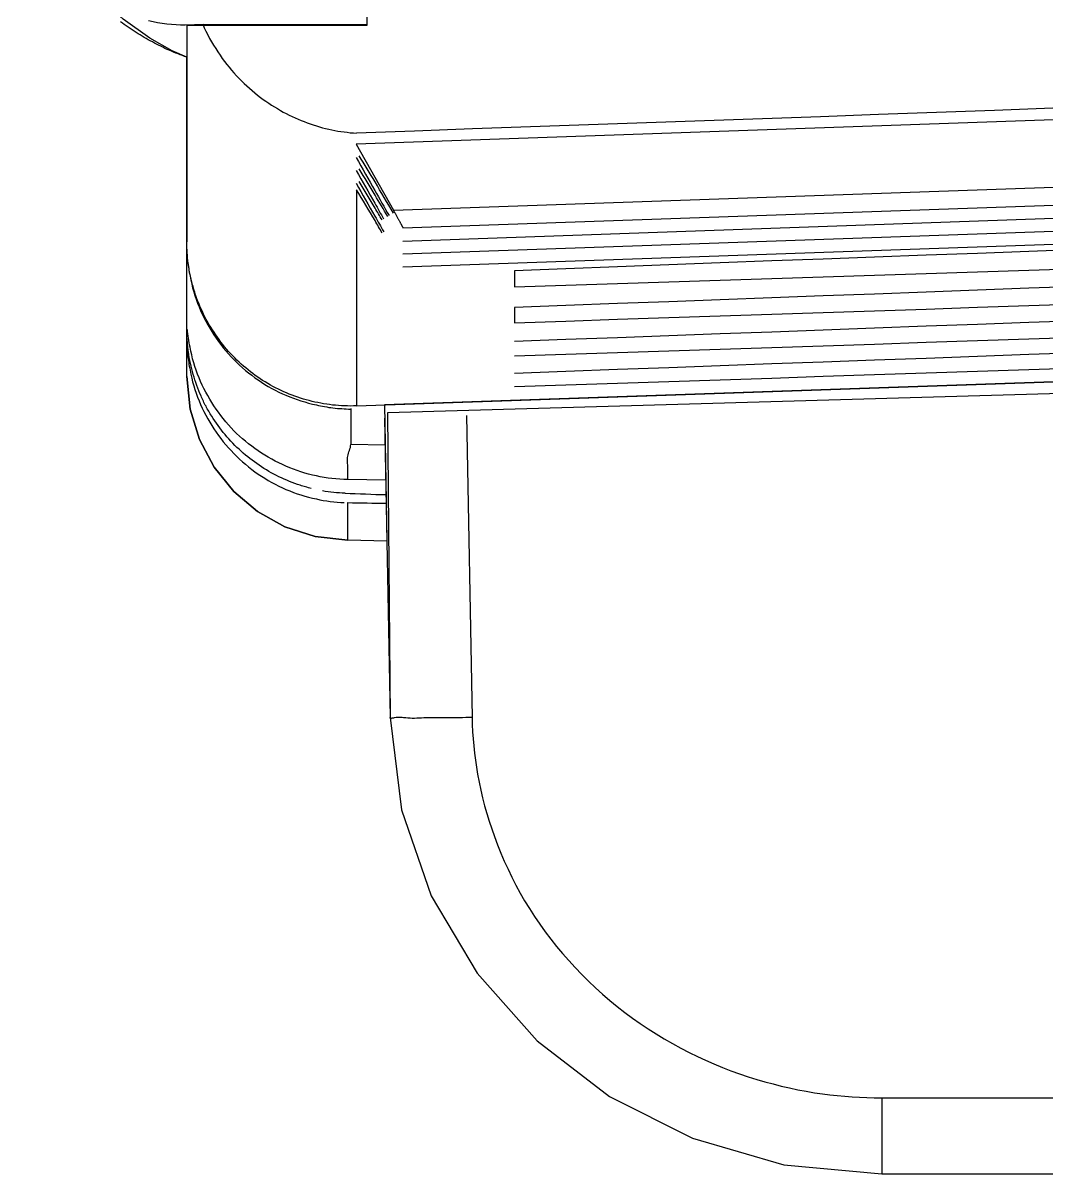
# Model space of a CAD drawing. Header units: metres. Extents: x 0 to 2830, y 0 to 842.
# Drawn here: x 1675.39 to 1689.57, y 406.64 to 422.56 of the extents above; entities that cross this region are included whole.
import ezdxf

# ---------------------------------------------------------------- set-up
doc = ezdxf.new("R2010")
doc.units = ezdxf.units.M
doc.layers.add('SCHEMATICS', color=7, linetype='Continuous')

msp = doc.modelspace()

# ---------------------------------------------------------------- linework, layer by layer
at = {"layer": 'SCHEMATICS', "color": 7}
for p, q in [((1680.154, 422.532), (1680.154, 431.409)), ((1677.888, 422.545), (1677.637, 422.532)), ((1677.653, 422.532), (1680.154, 422.532)), ((1677.659, 422.532), (1677.659, 419.535)), ((1677.888, 422.545), (1680.154, 422.545)), ((1677.659, 417.674), (1677.659, 422.091)), ((1699.28, 421.56), (1680.005, 420.886)), ((1680.005, 420.886), (1680.52, 419.972)), ((1680.52, 419.972), (1698.747, 420.612)), ((1680.649, 419.73), (1698.613, 420.355)), ((1680.008, 420.257), (1680.008, 417.265)), ((1680.649, 419.546), (1698.613, 420.176)), ((1680.649, 419.367), (1698.613, 419.995)), ((1680.649, 419.191), (1698.613, 419.817)), ((1682.195, 419.136), (1682.195, 418.912)), ((1682.195, 418.627), (1682.195, 418.415)), ((1680.008, 417.265), (1698.748, 417.91)), ((1698.064, 417.886), (1680.396, 417.278)), ((1698.021, 417.669), (1680.438, 417.171)), ((1679.928, 417.227), (1679.928, 416.732)), ((1680.396, 417.278), (1680.426, 415.416)), ((1680.438, 417.171), (1680.475, 412.953)), ((1680.397, 417.094), (1680.475, 412.953)), ((1681.531, 417.13), (1681.608, 412.953)), ((1680.406, 416.72), (1679.928, 416.732)), ((1680.415, 416.238), (1679.887, 416.246)), ((1679.887, 415.405), (1679.887, 415.927)), ((1680.43, 415.391), (1679.887, 415.405)), ((1680.43, 415.391), (1679.887, 415.405)), ((1680.426, 415.416), (1680.43, 415.391)), ((1687.277, 407.69), (1691.177, 407.69)), ((1687.277, 407.69), (1687.277, 406.636)), ((1687.277, 406.636), (1691.177, 406.636)), ((1687.277, 406.636), (1691.177, 406.636))]:
    msp.add_line(p, q, dxfattribs=at)
for points in [[(1677.659, 422.091), (1677.456, 422.178), (1677.149, 422.354), (1676.778, 422.618), (1676.385, 422.971), (1676.008, 423.415), (1675.69, 423.951), (1675.471, 424.579), (1675.392, 425.3)], [(1676.956, 422.434), (1676.929, 422.451), (1676.902, 422.469), (1676.874, 422.488), (1676.847, 422.506), (1676.821, 422.525), (1676.794, 422.544), (1676.767, 422.563), (1676.741, 422.582)], [(1677.637, 422.532), (1677.574, 422.533), (1677.51, 422.536), (1677.446, 422.541), (1677.382, 422.548), (1677.318, 422.556), (1677.255, 422.567), (1677.192, 422.58), (1677.129, 422.594)], [(1677.182, 422.301), (1677.153, 422.317), (1677.125, 422.332), (1677.096, 422.348), (1677.068, 422.364), (1677.04, 422.381), (1677.012, 422.398), (1676.984, 422.416), (1676.956, 422.434)], [(1677.886, 422.532), (1677.888, 422.528), (1677.89, 422.523), (1677.891, 422.519), (1677.893, 422.515), (1677.895, 422.511), (1677.896, 422.507), (1677.898, 422.503), (1677.899, 422.499)], [(1677.899, 422.499), (1677.923, 422.449), (1677.948, 422.4), (1677.974, 422.351), (1678.002, 422.303), (1678.03, 422.256), (1678.059, 422.209), (1678.088, 422.163), (1678.119, 422.117)], [(1677.416, 422.186), (1677.386, 422.199), (1677.356, 422.213), (1677.327, 422.227), (1677.298, 422.241), (1677.268, 422.255), (1677.239, 422.27), (1677.211, 422.285), (1677.182, 422.301)], [(1677.659, 422.091), (1677.629, 422.102), (1677.598, 422.113), (1677.568, 422.124), (1677.538, 422.135), (1677.507, 422.147), (1677.477, 422.16), (1677.446, 422.172), (1677.416, 422.186)], [(1678.119, 422.117), (1678.149, 422.074), (1678.18, 422.032), (1678.212, 421.991), (1678.244, 421.951), (1678.278, 421.911), (1678.312, 421.872), (1678.348, 421.834), (1678.384, 421.796)], [(1678.384, 421.796), (1678.418, 421.762), (1678.453, 421.728), (1678.489, 421.694), (1678.525, 421.661), (1678.562, 421.629), (1678.6, 421.597), (1678.639, 421.566), (1678.678, 421.535)], [(1678.678, 421.535), (1678.716, 421.507), (1678.754, 421.48), (1678.793, 421.454), (1678.832, 421.428), (1678.872, 421.403), (1678.913, 421.379), (1678.954, 421.355), (1678.995, 421.331)], [(1692.855, 421.498), (1692.052, 421.469), (1691.25, 421.44), (1690.447, 421.412), (1689.644, 421.383), (1688.84, 421.354), (1688.037, 421.325), (1687.234, 421.296), (1686.43, 421.267)], [(1678.995, 421.331), (1679.035, 421.31), (1679.075, 421.289), (1679.116, 421.27), (1679.157, 421.251), (1679.199, 421.233), (1679.24, 421.215), (1679.282, 421.199), (1679.324, 421.183)], [(1679.324, 421.183), (1679.367, 421.168), (1679.409, 421.153), (1679.452, 421.14), (1679.494, 421.127), (1679.537, 421.115), (1679.58, 421.105), (1679.623, 421.094), (1679.666, 421.085)], [(1686.43, 421.267), (1685.628, 421.239), (1684.825, 421.21), (1684.022, 421.182), (1683.219, 421.154), (1682.416, 421.126), (1681.614, 421.097), (1680.811, 421.069), (1680.008, 421.04)], [(1679.666, 421.085), (1679.708, 421.077), (1679.75, 421.069), (1679.793, 421.062), (1679.836, 421.056), (1679.879, 421.051), (1679.922, 421.046), (1679.965, 421.043), (1680.008, 421.04)], [(1680.005, 420.703), (1680.037, 420.645), (1680.069, 420.588), (1680.101, 420.531), (1680.134, 420.474), (1680.166, 420.417), (1680.198, 420.36), (1680.23, 420.303), (1680.262, 420.246)], [(1680.265, 420.365), (1680.237, 420.41), (1680.21, 420.455), (1680.182, 420.5), (1680.155, 420.545), (1680.128, 420.59), (1680.101, 420.636), (1680.074, 420.681), (1680.047, 420.727)], [(1680.005, 420.523), (1680.037, 420.466), (1680.069, 420.409), (1680.101, 420.353), (1680.134, 420.296), (1680.166, 420.239), (1680.198, 420.183), (1680.23, 420.126), (1680.262, 420.069)], [(1680.265, 420.183), (1680.237, 420.228), (1680.21, 420.274), (1680.182, 420.319), (1680.155, 420.365), (1680.128, 420.41), (1680.101, 420.455), (1680.074, 420.501), (1680.047, 420.546)], [(1680.005, 420.345), (1680.037, 420.287), (1680.069, 420.23), (1680.101, 420.173), (1680.134, 420.116), (1680.166, 420.059), (1680.198, 420.003), (1680.23, 419.946), (1680.262, 419.89)], [(1680.265, 420.002), (1680.237, 420.048), (1680.21, 420.094), (1680.182, 420.14), (1680.155, 420.186), (1680.127, 420.232), (1680.1, 420.277), (1680.073, 420.323), (1680.047, 420.369)], [(1680.52, 419.933), (1680.488, 419.987), (1680.456, 420.041), (1680.424, 420.095), (1680.392, 420.149), (1680.36, 420.203), (1680.328, 420.257), (1680.297, 420.311), (1680.265, 420.365)], [(1680.265, 419.829), (1680.233, 419.882), (1680.2, 419.936), (1680.168, 419.989), (1680.136, 420.042), (1680.104, 420.096), (1680.072, 420.149), (1680.04, 420.203), (1680.008, 420.257)], [(1680.262, 420.246), (1680.286, 420.202), (1680.311, 420.158), (1680.335, 420.115), (1680.36, 420.071), (1680.385, 420.028), (1680.409, 419.985), (1680.434, 419.941), (1680.458, 419.898)], [(1680.44, 419.886), (1680.419, 419.923), (1680.397, 419.96), (1680.375, 419.997), (1680.353, 420.034), (1680.331, 420.071), (1680.309, 420.108), (1680.287, 420.146), (1680.265, 420.183)], [(1680.262, 420.069), (1680.277, 420.042), (1680.292, 420.015), (1680.306, 419.988), (1680.321, 419.961), (1680.337, 419.934), (1680.352, 419.908), (1680.367, 419.881), (1680.383, 419.855)], [(1680.262, 419.89), (1680.278, 419.863), (1680.293, 419.836), (1680.309, 419.809), (1680.324, 419.782), (1680.339, 419.755), (1680.354, 419.729), (1680.369, 419.702), (1680.385, 419.676)], [(1680.361, 419.84), (1680.349, 419.86), (1680.337, 419.881), (1680.325, 419.901), (1680.313, 419.922), (1680.301, 419.942), (1680.289, 419.962), (1680.277, 419.982), (1680.265, 420.002)], [(1680.52, 419.972), (1680.525, 419.962), (1680.53, 419.953), (1680.536, 419.943), (1680.541, 419.933), (1680.547, 419.924), (1680.553, 419.914), (1680.558, 419.904), (1680.563, 419.894)], [(1680.563, 419.894), (1680.568, 419.885), (1680.572, 419.877), (1680.577, 419.868), (1680.581, 419.86), (1680.586, 419.852), (1680.59, 419.844), (1680.595, 419.836), (1680.599, 419.829)], [(1680.364, 419.659), (1680.351, 419.68), (1680.339, 419.701), (1680.326, 419.722), (1680.314, 419.744), (1680.301, 419.765), (1680.289, 419.786), (1680.277, 419.808), (1680.265, 419.829)], [(1680.599, 419.829), (1680.603, 419.822), (1680.606, 419.814), (1680.61, 419.807), (1680.613, 419.8), (1680.617, 419.793), (1680.62, 419.786), (1680.624, 419.78), (1680.627, 419.774)], [(1680.627, 419.774), (1680.629, 419.771), (1680.63, 419.767), (1680.632, 419.764), (1680.634, 419.76), (1680.637, 419.757), (1680.639, 419.752), (1680.641, 419.748), (1680.644, 419.743)], [(1680.644, 419.743), (1680.645, 419.74), (1680.647, 419.738), (1680.648, 419.736), (1680.649, 419.734), (1680.65, 419.732), (1680.65, 419.731), (1680.65, 419.73), (1680.649, 419.73)], [(1693.588, 419.562), (1692.876, 419.536), (1692.163, 419.509), (1691.451, 419.483), (1690.739, 419.456), (1690.027, 419.43), (1689.315, 419.403), (1688.603, 419.376), (1687.891, 419.349)], [(1677.684, 419.203), (1677.679, 419.239), (1677.675, 419.276), (1677.671, 419.312), (1677.667, 419.349), (1677.665, 419.386), (1677.663, 419.422), (1677.661, 419.459), (1677.661, 419.496)], [(1677.67, 419.274), (1677.673, 419.247), (1677.677, 419.22), (1677.681, 419.192), (1677.685, 419.165), (1677.689, 419.138), (1677.694, 419.112), (1677.699, 419.085), (1677.704, 419.059)], [(1687.891, 419.349), (1687.179, 419.323), (1686.467, 419.297), (1685.755, 419.271), (1685.043, 419.244), (1684.331, 419.217), (1683.619, 419.19), (1682.907, 419.163), (1682.195, 419.136)], [(1687.891, 419.097), (1688.603, 419.12), (1689.315, 419.144), (1690.027, 419.167), (1690.739, 419.19), (1691.451, 419.214), (1692.163, 419.237), (1692.876, 419.261), (1693.588, 419.285)], [(1677.713, 419.041), (1677.709, 419.061), (1677.705, 419.081), (1677.701, 419.101), (1677.697, 419.122), (1677.693, 419.142), (1677.69, 419.163), (1677.687, 419.183), (1677.684, 419.203)], [(1677.704, 419.059), (1677.715, 419.004), (1677.727, 418.95), (1677.74, 418.897), (1677.755, 418.844), (1677.771, 418.792), (1677.789, 418.74), (1677.808, 418.688), (1677.828, 418.637)], [(1682.195, 418.912), (1682.907, 418.935), (1683.619, 418.959), (1684.331, 418.982), (1685.043, 419.005), (1685.755, 419.028), (1686.467, 419.051), (1687.179, 419.074), (1687.891, 419.097)], [(1677.757, 418.878), (1677.751, 418.899), (1677.745, 418.919), (1677.739, 418.94), (1677.734, 418.96), (1677.728, 418.981), (1677.723, 419.001), (1677.718, 419.021), (1677.713, 419.041)], [(1693.588, 419.052), (1692.876, 419.025), (1692.163, 418.999), (1691.451, 418.972), (1690.739, 418.946), (1690.027, 418.919), (1689.315, 418.893), (1688.603, 418.866), (1687.891, 418.84)], [(1677.875, 418.573), (1677.857, 418.61), (1677.84, 418.647), (1677.824, 418.685), (1677.809, 418.723), (1677.794, 418.761), (1677.781, 418.8), (1677.768, 418.839), (1677.757, 418.878)], [(1687.891, 418.84), (1687.179, 418.813), (1686.467, 418.787), (1685.755, 418.76), (1685.043, 418.734), (1684.331, 418.707), (1683.619, 418.681), (1682.907, 418.654), (1682.195, 418.627)], [(1687.891, 418.605), (1688.603, 418.629), (1689.315, 418.653), (1690.027, 418.677), (1690.739, 418.7), (1691.451, 418.724), (1692.163, 418.747), (1692.876, 418.771), (1693.588, 418.794)], [(1677.828, 418.637), (1677.85, 418.586), (1677.873, 418.536), (1677.897, 418.486), (1677.923, 418.436), (1677.949, 418.387), (1677.976, 418.34), (1678.005, 418.293), (1678.035, 418.247)], [(1682.195, 418.415), (1682.907, 418.439), (1683.619, 418.463), (1684.331, 418.487), (1685.043, 418.51), (1685.755, 418.534), (1686.467, 418.557), (1687.179, 418.581), (1687.891, 418.605)], [(1693.588, 418.576), (1692.876, 418.55), (1692.163, 418.523), (1691.451, 418.497), (1690.739, 418.47), (1690.027, 418.444), (1689.315, 418.417), (1688.603, 418.391), (1687.891, 418.366)], [(1678.036, 418.285), (1678.013, 418.319), (1677.991, 418.353), (1677.97, 418.389), (1677.949, 418.425), (1677.929, 418.461), (1677.91, 418.498), (1677.892, 418.535), (1677.875, 418.573)], [(1677.704, 418.078), (1677.697, 418.108), (1677.692, 418.139), (1677.686, 418.17), (1677.682, 418.201), (1677.678, 418.232), (1677.674, 418.263), (1677.671, 418.294), (1677.668, 418.324)], [(1678.237, 418.019), (1678.21, 418.05), (1678.183, 418.082), (1678.157, 418.115), (1678.132, 418.148), (1678.107, 418.182), (1678.083, 418.216), (1678.059, 418.25), (1678.036, 418.285)], [(1687.891, 418.366), (1687.179, 418.34), (1686.467, 418.313), (1685.755, 418.286), (1685.043, 418.26), (1684.331, 418.233), (1683.619, 418.207), (1682.907, 418.182), (1682.195, 418.156)], [(1687.891, 418.145), (1688.603, 418.168), (1689.315, 418.191), (1690.027, 418.215), (1690.739, 418.239), (1691.451, 418.262), (1692.163, 418.286), (1692.876, 418.311), (1693.588, 418.335)], [(1677.659, 418.195), (1677.659, 418.168), (1677.66, 418.14), (1677.661, 418.112), (1677.662, 418.084), (1677.664, 418.056), (1677.666, 418.028), (1677.668, 418.001), (1677.67, 417.973)], [(1677.681, 418.013), (1677.679, 418.032), (1677.677, 418.051), (1677.675, 418.07), (1677.673, 418.089), (1677.671, 418.109), (1677.669, 418.129), (1677.667, 418.148), (1677.665, 418.168)], [(1678.035, 418.247), (1678.065, 418.201), (1678.096, 418.157), (1678.129, 418.113), (1678.163, 418.07), (1678.198, 418.028), (1678.234, 417.987), (1678.271, 417.946), (1678.309, 417.907)], [(1682.195, 417.958), (1682.907, 417.982), (1683.619, 418.005), (1684.331, 418.028), (1685.043, 418.051), (1685.755, 418.075), (1686.467, 418.098), (1687.179, 418.121), (1687.891, 418.145)], [(1693.588, 418.132), (1692.876, 418.106), (1692.163, 418.08), (1691.451, 418.053), (1690.739, 418.027), (1690.027, 418.001), (1689.315, 417.974), (1688.603, 417.948), (1687.891, 417.921)], [(1677.67, 417.973), (1677.673, 417.946), (1677.677, 417.92), (1677.681, 417.893), (1677.685, 417.866), (1677.689, 417.839), (1677.694, 417.813), (1677.699, 417.786), (1677.704, 417.76)], [(1677.749, 417.7), (1677.738, 417.739), (1677.727, 417.777), (1677.718, 417.816), (1677.709, 417.855), (1677.701, 417.895), (1677.693, 417.934), (1677.687, 417.973), (1677.681, 418.013)], [(1677.828, 417.654), (1677.808, 417.705), (1677.789, 417.758), (1677.771, 417.81), (1677.755, 417.863), (1677.74, 417.916), (1677.727, 417.97), (1677.715, 418.024), (1677.704, 418.078)], [(1678.476, 417.79), (1678.444, 417.817), (1678.413, 417.844), (1678.383, 417.872), (1678.353, 417.9), (1678.323, 417.928), (1678.294, 417.958), (1678.265, 417.988), (1678.237, 418.019)], [(1678.309, 417.907), (1678.349, 417.868), (1678.389, 417.83), (1678.43, 417.793), (1678.472, 417.757), (1678.515, 417.722), (1678.559, 417.688), (1678.603, 417.655), (1678.648, 417.624)], [(1678.744, 417.596), (1678.709, 417.618), (1678.674, 417.64), (1678.64, 417.664), (1678.606, 417.687), (1678.573, 417.712), (1678.54, 417.737), (1678.508, 417.763), (1678.476, 417.79)], [(1687.891, 417.921), (1687.179, 417.896), (1686.467, 417.87), (1685.755, 417.845), (1685.043, 417.819), (1684.331, 417.793), (1683.619, 417.767), (1682.907, 417.741), (1682.195, 417.714)], [(1687.891, 417.722), (1688.603, 417.746), (1689.315, 417.77), (1690.027, 417.794), (1690.739, 417.818), (1691.451, 417.842), (1692.163, 417.866), (1692.876, 417.89), (1693.588, 417.913)], [(1679.887, 415.405), (1679.437, 415.457), (1679.018, 415.592), (1678.639, 415.804), (1678.31, 416.081), (1678.038, 416.416), (1677.834, 416.799), (1677.704, 417.221), (1677.659, 417.674)], [(1677.659, 417.674), (1677.704, 417.221), (1677.834, 416.799), (1678.038, 416.416), (1678.31, 416.081), (1678.639, 415.804), (1679.018, 415.592), (1679.437, 415.457), (1679.887, 415.405)], [(1677.704, 417.76), (1677.715, 417.705), (1677.727, 417.651), (1677.74, 417.597), (1677.755, 417.544), (1677.771, 417.491), (1677.789, 417.439), (1677.808, 417.386), (1677.828, 417.334)], [(1677.856, 417.402), (1677.84, 417.438), (1677.825, 417.475), (1677.811, 417.512), (1677.797, 417.549), (1677.784, 417.587), (1677.772, 417.624), (1677.76, 417.662), (1677.749, 417.7)], [(1678.035, 417.266), (1678.005, 417.312), (1677.976, 417.36), (1677.949, 417.407), (1677.923, 417.456), (1677.897, 417.505), (1677.873, 417.554), (1677.85, 417.604), (1677.828, 417.654)], [(1678.648, 417.624), (1678.694, 417.593), (1678.74, 417.563), (1678.787, 417.534), (1678.835, 417.507), (1678.883, 417.481), (1678.932, 417.457), (1678.982, 417.434), (1679.032, 417.413)], [(1682.195, 417.533), (1682.907, 417.556), (1683.619, 417.579), (1684.331, 417.603), (1685.043, 417.627), (1685.755, 417.651), (1686.467, 417.675), (1687.179, 417.698), (1687.891, 417.722)], [(1679.039, 417.445), (1679.001, 417.461), (1678.963, 417.478), (1678.926, 417.496), (1678.889, 417.515), (1678.852, 417.534), (1678.816, 417.554), (1678.78, 417.575), (1678.744, 417.596)], [(1677.828, 417.334), (1677.85, 417.284), (1677.873, 417.235), (1677.897, 417.186), (1677.923, 417.137), (1677.949, 417.088), (1677.976, 417.041), (1678.005, 416.994), (1678.035, 416.947)], [(1677.925, 417.26), (1677.915, 417.277), (1677.906, 417.294), (1677.897, 417.312), (1677.889, 417.33), (1677.88, 417.349), (1677.872, 417.367), (1677.864, 417.384), (1677.856, 417.402)], [(1679.032, 417.413), (1679.083, 417.392), (1679.135, 417.372), (1679.187, 417.354), (1679.239, 417.336), (1679.292, 417.319), (1679.345, 417.304), (1679.398, 417.29), (1679.452, 417.278)], [(1679.353, 417.339), (1679.313, 417.349), (1679.273, 417.36), (1679.233, 417.372), (1679.194, 417.385), (1679.155, 417.399), (1679.116, 417.414), (1679.077, 417.429), (1679.039, 417.445)], [(1679.678, 417.277), (1679.636, 417.282), (1679.595, 417.288), (1679.553, 417.294), (1679.513, 417.302), (1679.472, 417.31), (1679.432, 417.318), (1679.392, 417.328), (1679.353, 417.339)], [(1678.004, 417.123), (1677.993, 417.14), (1677.983, 417.156), (1677.972, 417.173), (1677.962, 417.19), (1677.953, 417.207), (1677.943, 417.224), (1677.934, 417.242), (1677.925, 417.26)], [(1678.309, 416.922), (1678.271, 416.962), (1678.234, 417.004), (1678.198, 417.046), (1678.163, 417.089), (1678.129, 417.132), (1678.096, 417.176), (1678.065, 417.221), (1678.035, 417.266)], [(1679.452, 417.278), (1679.481, 417.272), (1679.51, 417.265), (1679.538, 417.26), (1679.567, 417.255), (1679.596, 417.25), (1679.624, 417.245), (1679.653, 417.241), (1679.681, 417.237)], [(1680.008, 417.265), (1679.966, 417.264), (1679.924, 417.263), (1679.883, 417.264), (1679.841, 417.265), (1679.8, 417.267), (1679.759, 417.269), (1679.718, 417.273), (1679.678, 417.277)], [(1679.681, 417.237), (1679.712, 417.234), (1679.743, 417.231), (1679.774, 417.229), (1679.805, 417.227), (1679.836, 417.225), (1679.866, 417.223), (1679.897, 417.222), (1679.928, 417.222)], [(1678.189, 416.867), (1678.164, 416.897), (1678.139, 416.928), (1678.115, 416.96), (1678.092, 416.992), (1678.069, 417.024), (1678.047, 417.057), (1678.025, 417.09), (1678.004, 417.123)], [(1678.035, 416.947), (1678.065, 416.901), (1678.096, 416.856), (1678.129, 416.812), (1678.163, 416.769), (1678.198, 416.727), (1678.234, 416.686), (1678.271, 416.646), (1678.309, 416.608)], [(1678.411, 416.637), (1678.382, 416.664), (1678.353, 416.691), (1678.324, 416.719), (1678.296, 416.748), (1678.269, 416.777), (1678.242, 416.807), (1678.215, 416.837), (1678.189, 416.867)], [(1678.648, 416.643), (1678.603, 416.675), (1678.559, 416.707), (1678.515, 416.74), (1678.472, 416.775), (1678.43, 416.81), (1678.389, 416.846), (1678.349, 416.884), (1678.309, 416.922)], [(1679.887, 416.568), (1679.891, 416.589), (1679.897, 416.609), (1679.904, 416.629), (1679.911, 416.65), (1679.917, 416.67), (1679.923, 416.69), (1679.927, 416.711), (1679.928, 416.732)], [(1678.309, 416.608), (1678.349, 416.569), (1678.389, 416.53), (1678.43, 416.493), (1678.472, 416.457), (1678.515, 416.422), (1678.559, 416.387), (1678.603, 416.354), (1678.648, 416.322)], [(1678.661, 416.444), (1678.628, 416.466), (1678.596, 416.489), (1678.564, 416.512), (1678.533, 416.536), (1678.502, 416.56), (1678.471, 416.585), (1678.441, 416.611), (1678.411, 416.637)], [(1679.032, 416.43), (1678.982, 416.452), (1678.932, 416.476), (1678.883, 416.501), (1678.835, 416.527), (1678.787, 416.554), (1678.74, 416.583), (1678.694, 416.612), (1678.648, 416.643)], [(1679.887, 416.408), (1679.887, 416.428), (1679.886, 416.448), (1679.885, 416.469), (1679.884, 416.489), (1679.883, 416.51), (1679.883, 416.53), (1679.884, 416.549), (1679.887, 416.568)], [(1678.934, 416.285), (1678.899, 416.303), (1678.864, 416.321), (1678.829, 416.34), (1678.795, 416.359), (1678.761, 416.379), (1678.727, 416.4), (1678.694, 416.421), (1678.661, 416.444)], [(1679.452, 416.296), (1679.398, 416.308), (1679.345, 416.321), (1679.292, 416.336), (1679.239, 416.352), (1679.187, 416.369), (1679.135, 416.388), (1679.083, 416.408), (1679.032, 416.43)], [(1679.887, 416.246), (1679.887, 416.266), (1679.888, 416.286), (1679.888, 416.306), (1679.889, 416.326), (1679.889, 416.346), (1679.889, 416.366), (1679.888, 416.387), (1679.887, 416.408)], [(1678.648, 416.322), (1678.694, 416.292), (1678.74, 416.263), (1678.787, 416.234), (1678.835, 416.207), (1678.883, 416.181), (1678.932, 416.155), (1678.982, 416.131), (1679.032, 416.109)], [(1679.229, 416.166), (1679.191, 416.179), (1679.153, 416.193), (1679.116, 416.207), (1679.079, 416.221), (1679.042, 416.236), (1679.005, 416.252), (1678.97, 416.268), (1678.934, 416.285)], [(1679.887, 416.246), (1679.833, 416.247), (1679.778, 416.25), (1679.723, 416.254), (1679.668, 416.26), (1679.614, 416.267), (1679.56, 416.275), (1679.506, 416.285), (1679.452, 416.296)], [(1679.032, 416.109), (1679.083, 416.088), (1679.135, 416.068), (1679.187, 416.05), (1679.239, 416.033), (1679.292, 416.017), (1679.345, 416.002), (1679.398, 415.989), (1679.452, 415.977)], [(1679.381, 416.123), (1679.361, 416.128), (1679.342, 416.133), (1679.322, 416.139), (1679.303, 416.144), (1679.284, 416.15), (1679.266, 416.156), (1679.247, 416.161), (1679.229, 416.166)], [(1679.849, 416.057), (1679.81, 416.058), (1679.771, 416.06), (1679.732, 416.063), (1679.692, 416.066), (1679.653, 416.07), (1679.614, 416.075), (1679.575, 416.081), (1679.535, 416.088)], [(1679.849, 416.057), (1679.92, 416.054), (1679.991, 416.051), (1680.062, 416.048), (1680.133, 416.046), (1680.204, 416.044), (1680.275, 416.041), (1680.347, 416.039), (1680.418, 416.037)], [(1679.452, 415.977), (1679.5, 415.967), (1679.548, 415.958), (1679.596, 415.951), (1679.644, 415.944), (1679.693, 415.938), (1679.742, 415.934), (1679.791, 415.93), (1679.839, 415.927)], [(1679.887, 415.927), (1679.954, 415.925), (1680.021, 415.924), (1680.088, 415.923), (1680.154, 415.922), (1680.221, 415.921), (1680.288, 415.92), (1680.355, 415.919), (1680.422, 415.917)], [(1680.475, 412.953), (1680.633, 411.675), (1681.043, 410.486), (1681.676, 409.413), (1682.508, 408.479), (1683.511, 407.71), (1684.658, 407.13), (1685.922, 406.763), (1687.277, 406.636)], [(1680.475, 412.953), (1680.633, 411.675), (1681.043, 410.486), (1681.676, 409.413), (1682.508, 408.479), (1683.511, 407.71), (1684.658, 407.13), (1685.922, 406.763), (1687.277, 406.636)], [(1680.531, 412.948), (1680.521, 412.945), (1680.511, 412.943), (1680.501, 412.942), (1680.493, 412.941), (1680.486, 412.942), (1680.48, 412.944), (1680.476, 412.947), (1680.475, 412.953)], [(1680.691, 412.946), (1680.674, 412.947), (1680.657, 412.949), (1680.639, 412.951), (1680.621, 412.953), (1680.601, 412.953), (1680.58, 412.953), (1680.557, 412.952), (1680.531, 412.948)], [(1680.941, 412.946), (1680.908, 412.944), (1680.876, 412.943), (1680.843, 412.942), (1680.811, 412.941), (1680.78, 412.941), (1680.749, 412.942), (1680.719, 412.944), (1680.691, 412.946)], [(1681.257, 412.948), (1681.218, 412.948), (1681.179, 412.948), (1681.139, 412.948), (1681.1, 412.948), (1681.061, 412.948), (1681.021, 412.947), (1680.981, 412.947), (1680.941, 412.946)], [(1681.608, 412.953), (1681.563, 412.952), (1681.519, 412.951), (1681.475, 412.95), (1681.431, 412.949), (1681.387, 412.949), (1681.343, 412.948), (1681.3, 412.948), (1681.257, 412.948)], [(1681.608, 412.953), (1681.61, 412.854), (1681.614, 412.756), (1681.621, 412.657), (1681.63, 412.559), (1681.64, 412.461), (1681.653, 412.363), (1681.668, 412.265), (1681.684, 412.167)], [(1681.684, 412.167), (1681.704, 412.058), (1681.727, 411.948), (1681.752, 411.84), (1681.78, 411.731), (1681.811, 411.624), (1681.844, 411.516), (1681.879, 411.41), (1681.917, 411.304)], [(1681.917, 411.304), (1681.96, 411.19), (1682.006, 411.076), (1682.054, 410.964), (1682.105, 410.852), (1682.159, 410.742), (1682.215, 410.632), (1682.274, 410.524), (1682.335, 410.417)], [(1682.335, 410.417), (1682.403, 410.308), (1682.473, 410.2), (1682.545, 410.094), (1682.62, 409.989), (1682.698, 409.886), (1682.778, 409.784), (1682.86, 409.685), (1682.945, 409.588)], [(1682.945, 409.588), (1683.035, 409.491), (1683.127, 409.397), (1683.221, 409.304), (1683.317, 409.213), (1683.415, 409.124), (1683.516, 409.037), (1683.618, 408.953), (1683.723, 408.871)], [(1683.723, 408.871), (1683.829, 408.793), (1683.936, 408.718), (1684.045, 408.644), (1684.155, 408.574), (1684.267, 408.506), (1684.381, 408.441), (1684.496, 408.378), (1684.613, 408.318)], [(1684.613, 408.318), (1684.726, 408.262), (1684.84, 408.209), (1684.955, 408.158), (1685.072, 408.11), (1685.19, 408.065), (1685.309, 408.022), (1685.429, 407.982), (1685.549, 407.945)], [(1685.549, 407.945), (1685.661, 407.912), (1685.774, 407.882), (1685.887, 407.853), (1686.001, 407.827), (1686.115, 407.802), (1686.23, 407.78), (1686.345, 407.761), (1686.46, 407.743)], [(1686.46, 407.743), (1686.561, 407.731), (1686.663, 407.72), (1686.765, 407.711), (1686.867, 407.703), (1686.969, 407.698), (1687.072, 407.694), (1687.174, 407.691), (1687.277, 407.69)]]:
    msp.add_lwpolyline(points, dxfattribs=at)

doc.saveas('drawing.dxf')
